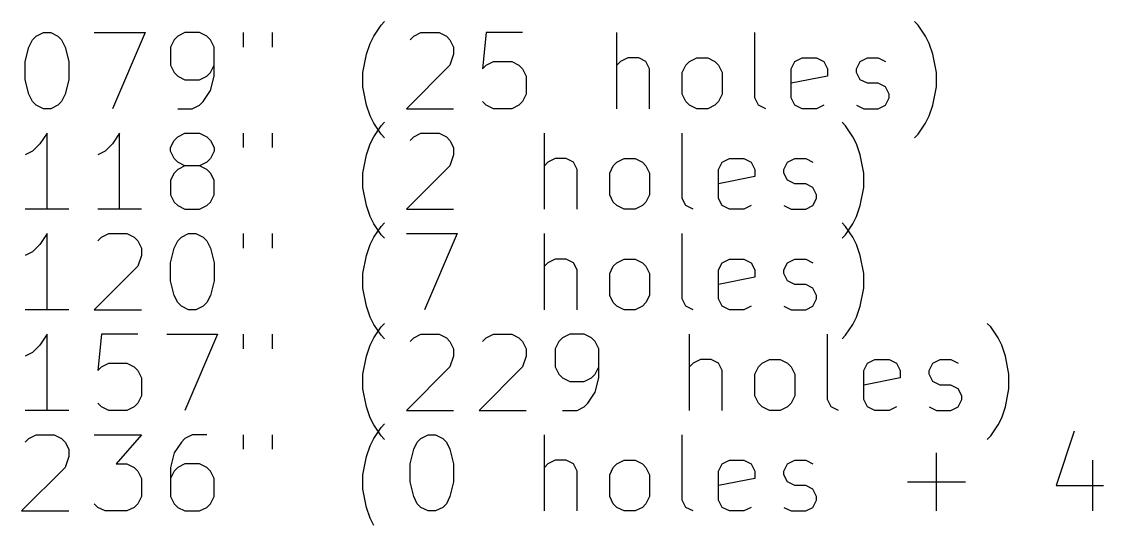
# Model space of a CAD drawing. Extents: x -31 to 357, y -149 to 35.
# Drawn here: x -2.38 to 26, y -128.86 to -115.74 of the extents above; entities that cross this region are included whole.
import ezdxf

# ---------------------------------------------------------------- set-up
doc = ezdxf.new("R2010")
doc.units = 0
doc.layers.add('BLACK', color=7, linetype='CONTINUOUS')

msp = doc.modelspace()

# ---------------------------------------------------------------- linework, layer by layer
at = {"layer": 'BLACK', "linetype": 'CONTINUOUS'}
for p, q in [((7.04881, -115.835), (7.14405, -115.739)), ((21.144, -115.835), (21.0488, -115.739)), ((-1.99881, -116.12), (-1.80833, -116.025)), ((-1.80833, -116.025), (-1.61786, -116.025)), ((-1.61786, -116.025), (-1.42738, -116.12)), ((-0.475, -116.025), (0.85833, -116.025)), ((0.85833, -116.025), (0.00119, -118.025)), ((1.90595, -116.025), (1.71548, -116.12)), ((2.2869, -116.025), (1.90595, -116.025)), ((2.47738, -116.12), (2.2869, -116.025)), ((3.42976, -116.025), (3.42976, -116.406)), ((4.19167, -116.025), (4.19167, -116.406)), ((6.85833, -116.12), (7.04881, -115.835)), ((7.90595, -116.12), (8.09643, -116.025)), ((8.09643, -116.025), (8.57262, -116.025)), ((8.57262, -116.025), (8.76309, -116.12)), ((9.81071, -116.025), (9.71548, -116.977)), ((10.7631, -116.025), (9.81071, -116.025)), ((13.2393, -118.025), (13.2393, -116.025)), ((16.8583, -117.739), (16.8583, -116.025)), ((21.3345, -116.12), (21.144, -115.835)), ((-2.18928, -116.406), (-2.09405, -116.216)), ((-2.09405, -116.216), (-1.99881, -116.12)), ((-1.42738, -116.12), (-1.33214, -116.216)), ((-1.33214, -116.216), (-1.2369, -116.406)), ((1.62024, -116.216), (1.525, -116.406)), ((1.71548, -116.12), (1.62024, -116.216)), ((2.57262, -116.216), (2.47738, -116.12)), ((2.66786, -116.406), (2.57262, -116.216)), ((6.66786, -116.597), (6.76309, -116.311)), ((6.76309, -116.311), (6.85833, -116.12)), ((7.81071, -116.216), (7.90595, -116.12)), ((8.76309, -116.12), (8.85833, -116.216)), ((8.85833, -116.216), (8.95357, -116.406)), ((21.4298, -116.311), (21.3345, -116.12)), ((21.525, -116.597), (21.4298, -116.311)), ((-2.28452, -116.787), (-2.18928, -116.406)), ((-1.2369, -116.406), (-1.14167, -116.787)), ((1.525, -116.406), (1.525, -116.882)), ((2.66786, -117.168), (2.66786, -116.406)), ((6.57262, -117.073), (6.66786, -116.597)), ((8.95357, -116.597), (8.85833, -116.882)), ((8.95357, -116.406), (8.95357, -116.597)), ((21.6202, -117.073), (21.525, -116.597)), ((-2.28452, -117.263), (-2.28452, -116.787)), ((-1.14167, -116.787), (-1.14167, -117.263)), ((1.525, -116.882), (1.62024, -117.073)), ((2.57262, -117.073), (2.66786, -116.882)), ((8.85833, -116.882), (7.71548, -118.025)), ((9.71548, -116.977), (9.81071, -116.882)), ((9.81071, -116.882), (10.0012, -116.787)), ((10.0012, -116.787), (10.4774, -116.787)), ((10.4774, -116.787), (10.6679, -116.882)), ((10.6679, -116.882), (10.7631, -116.977)), ((13.3345, -116.787), (13.2393, -116.882)), ((13.525, -116.692), (13.3345, -116.787)), ((13.8107, -116.692), (13.525, -116.692)), ((14.0012, -116.787), (13.8107, -116.692)), ((14.0964, -116.977), (14.0012, -116.787)), ((14.9536, -117.073), (15.0488, -116.882)), ((15.0488, -116.882), (15.144, -116.787)), ((15.144, -116.787), (15.3345, -116.692)), ((15.3345, -116.692), (15.6202, -116.692)), ((15.6202, -116.692), (15.8107, -116.787)), ((15.8107, -116.787), (15.906, -116.882)), ((15.906, -116.882), (16.0012, -117.073)), ((17.8107, -116.977), (17.906, -116.787)), ((17.906, -116.787), (18.0964, -116.692)), ((18.0964, -116.692), (18.4774, -116.692)), ((18.4774, -116.692), (18.6679, -116.787)), ((18.6679, -116.787), (18.7631, -116.977)), ((19.525, -116.977), (19.6202, -116.787)), ((19.6202, -116.787), (19.8107, -116.692)), ((19.8107, -116.692), (20.0964, -116.692)), ((20.0964, -116.692), (20.2869, -116.787)), ((1.62024, -117.073), (1.71548, -117.168)), ((1.71548, -117.168), (1.90595, -117.263)), ((2.2869, -117.263), (2.47738, -117.168)), ((2.47738, -117.168), (2.57262, -117.073)), ((2.57262, -117.549), (2.66786, -117.168)), ((6.57262, -117.454), (6.57262, -117.073)), ((10.7631, -116.977), (10.8583, -117.168)), ((10.8583, -117.168), (10.8583, -117.644)), ((14.0964, -118.025), (14.0964, -116.977)), ((14.9536, -117.644), (14.9536, -117.073)), ((16.0012, -117.073), (16.0012, -117.644)), ((17.8107, -117.739), (17.8107, -116.977)), ((18.7631, -117.168), (17.8107, -117.358)), ((18.7631, -116.977), (18.7631, -117.168)), ((19.525, -117.073), (19.525, -116.977)), ((19.6202, -117.263), (19.525, -117.073)), ((21.6202, -117.454), (21.6202, -117.073)), ((-2.18928, -117.644), (-2.28452, -117.263)), ((-1.14167, -117.263), (-1.2369, -117.644)), ((1.90595, -117.263), (2.2869, -117.263)), ((6.66786, -117.93), (6.57262, -117.454)), ((19.8107, -117.358), (19.6202, -117.263)), ((20.0964, -117.358), (19.8107, -117.358)), ((20.2869, -117.454), (20.0964, -117.358)), ((20.3821, -117.644), (20.2869, -117.454)), ((21.525, -117.93), (21.6202, -117.454)), ((-2.09405, -117.835), (-2.18928, -117.644)), ((-1.2369, -117.644), (-1.33214, -117.835)), ((2.38214, -117.835), (2.57262, -117.549)), ((10.8583, -117.644), (10.7631, -117.835)), ((15.0488, -117.835), (14.9536, -117.644)), ((16.0012, -117.644), (15.906, -117.835)), ((16.9536, -117.93), (16.8583, -117.739)), ((17.906, -117.93), (17.8107, -117.739)), ((20.2869, -117.93), (20.3821, -117.739)), ((20.3821, -117.739), (20.3821, -117.644)), ((-1.99881, -117.93), (-2.09405, -117.835)), ((-1.80833, -118.025), (-1.99881, -117.93)), ((-1.61786, -118.025), (-1.80833, -118.025)), ((-1.42738, -117.93), (-1.61786, -118.025)), ((-1.33214, -117.835), (-1.42738, -117.93)), ((1.71548, -118.025), (2.09643, -118.025)), ((2.09643, -118.025), (2.2869, -117.93)), ((2.2869, -117.93), (2.38214, -117.835)), ((6.76309, -118.216), (6.66786, -117.93)), ((7.71548, -118.025), (8.95357, -118.025)), ((9.81071, -117.93), (9.71548, -117.835)), ((10.0012, -118.025), (9.81071, -117.93)), ((10.4774, -118.025), (10.0012, -118.025)), ((10.6679, -117.93), (10.4774, -118.025)), ((10.7631, -117.835), (10.6679, -117.93)), ((15.144, -117.93), (15.0488, -117.835)), ((15.3345, -118.025), (15.144, -117.93)), ((15.6202, -118.025), (15.3345, -118.025)), ((15.8107, -117.93), (15.6202, -118.025)), ((15.906, -117.835), (15.8107, -117.93)), ((17.144, -118.025), (16.9536, -117.93)), ((18.0964, -118.025), (17.906, -117.93)), ((18.4774, -118.025), (18.0964, -118.025)), ((18.6679, -117.93), (18.4774, -118.025)), ((19.525, -117.93), (19.7155, -118.025)), ((19.7155, -118.025), (20.0964, -118.025)), ((20.0964, -118.025), (20.2869, -117.93)), ((21.4298, -118.216), (21.525, -117.93)), ((6.85833, -118.406), (6.76309, -118.216)), ((21.3345, -118.406), (21.4298, -118.216)), ((7.04881, -118.692), (6.85833, -118.406)), ((6.85833, -118.76), (7.04881, -118.475)), ((7.04881, -118.475), (7.14405, -118.379)), ((19.2393, -118.475), (19.144, -118.379)), ((19.4298, -118.76), (19.2393, -118.475)), ((21.144, -118.692), (21.3345, -118.406)), ((-1.71309, -118.665), (-1.90357, -118.951)), ((-1.71309, -120.665), (-1.71309, -118.665)), ((0.19167, -118.665), (0.00119, -118.951)), ((0.19167, -120.665), (0.19167, -118.665)), ((1.525, -119.046), (1.62024, -118.856)), ((1.62024, -118.856), (1.71548, -118.76)), ((1.71548, -118.76), (1.90595, -118.665)), ((1.90595, -118.665), (2.2869, -118.665)), ((2.2869, -118.665), (2.47738, -118.76)), ((2.47738, -118.76), (2.57262, -118.856)), ((2.57262, -118.856), (2.66786, -119.046)), ((3.42976, -118.665), (3.42976, -119.046)), ((4.19167, -118.665), (4.19167, -119.046)), ((6.76309, -118.951), (6.85833, -118.76)), ((7.14405, -118.787), (7.04881, -118.692)), ((7.81071, -118.856), (7.90595, -118.76)), ((7.90595, -118.76), (8.09643, -118.665)), ((8.09643, -118.665), (8.57262, -118.665)), ((8.57262, -118.665), (8.76309, -118.76)), ((8.76309, -118.76), (8.85833, -118.856)), ((8.85833, -118.856), (8.95357, -119.046)), ((11.3345, -120.665), (11.3345, -118.665)), ((14.9536, -120.379), (14.9536, -118.665)), ((19.525, -118.951), (19.4298, -118.76)), ((21.0488, -118.787), (21.144, -118.692)), ((-2.09405, -119.141), (-2.28452, -119.237)), ((-1.90357, -118.951), (-2.09405, -119.141)), ((-0.18929, -119.141), (-0.37976, -119.237)), ((0.00119, -118.951), (-0.18929, -119.141)), ((1.525, -119.141), (1.525, -119.046)), ((1.62024, -119.332), (1.525, -119.141)), ((2.66786, -119.141), (2.57262, -119.332)), ((2.66786, -119.046), (2.66786, -119.141)), ((6.66786, -119.237), (6.76309, -118.951)), ((8.95357, -119.046), (8.95357, -119.237)), ((19.6202, -119.237), (19.525, -118.951)), ((1.71548, -119.427), (1.62024, -119.332)), ((1.90595, -119.522), (1.71548, -119.427)), ((2.47738, -119.427), (2.2869, -119.522)), ((2.57262, -119.332), (2.47738, -119.427)), ((6.57262, -119.713), (6.66786, -119.237)), ((8.95357, -119.237), (8.85833, -119.522)), ((11.4298, -119.427), (11.3345, -119.522)), ((11.6202, -119.332), (11.4298, -119.427)), ((11.906, -119.332), (11.6202, -119.332)), ((12.0964, -119.427), (11.906, -119.332)), ((12.1917, -119.617), (12.0964, -119.427)), ((13.144, -119.522), (13.2393, -119.427)), ((13.2393, -119.427), (13.4298, -119.332)), ((13.4298, -119.332), (13.7155, -119.332)), ((13.7155, -119.332), (13.906, -119.427)), ((13.906, -119.427), (14.0012, -119.522)), ((15.906, -119.617), (16.0012, -119.427)), ((16.0012, -119.427), (16.1917, -119.332)), ((16.1917, -119.332), (16.5726, -119.332)), ((16.5726, -119.332), (16.7631, -119.427)), ((16.7631, -119.427), (16.8583, -119.617)), ((17.6202, -119.617), (17.7155, -119.427)), ((17.7155, -119.427), (17.906, -119.332)), ((17.906, -119.332), (18.1917, -119.332)), ((18.1917, -119.332), (18.3821, -119.427)), ((19.7155, -119.713), (19.6202, -119.237)), ((1.62024, -119.713), (1.525, -119.903)), ((1.71548, -119.617), (1.62024, -119.713)), ((1.90595, -119.522), (1.71548, -119.617)), ((2.2869, -119.522), (1.90595, -119.522)), ((2.47738, -119.617), (2.2869, -119.522)), ((2.57262, -119.713), (2.47738, -119.617)), ((2.66786, -119.903), (2.57262, -119.713)), ((6.57262, -120.094), (6.57262, -119.713)), ((8.85833, -119.522), (7.71548, -120.665)), ((12.1917, -120.665), (12.1917, -119.617)), ((13.0488, -119.713), (13.144, -119.522)), ((13.0488, -120.284), (13.0488, -119.713)), ((14.0012, -119.522), (14.0964, -119.713)), ((14.0964, -119.713), (14.0964, -120.284)), ((15.906, -120.379), (15.906, -119.617)), ((16.8583, -119.617), (16.8583, -119.808)), ((17.6202, -119.713), (17.6202, -119.617)), ((17.7155, -119.903), (17.6202, -119.713)), ((19.7155, -120.094), (19.7155, -119.713)), ((1.525, -119.903), (1.525, -120.284)), ((2.66786, -120.284), (2.66786, -119.903)), ((16.8583, -119.808), (15.906, -119.998)), ((17.906, -119.998), (17.7155, -119.903)), ((18.1917, -119.998), (17.906, -119.998)), ((18.3821, -120.094), (18.1917, -119.998)), ((1.525, -120.284), (1.62024, -120.475)), ((2.57262, -120.475), (2.66786, -120.284)), ((6.66786, -120.57), (6.57262, -120.094)), ((13.144, -120.475), (13.0488, -120.284)), ((14.0964, -120.284), (14.0012, -120.475)), ((18.4774, -120.284), (18.3821, -120.094)), ((18.4774, -120.379), (18.4774, -120.284)), ((19.6202, -120.57), (19.7155, -120.094)), ((1.62024, -120.475), (1.71548, -120.57)), ((1.71548, -120.57), (1.90595, -120.665)), ((2.2869, -120.665), (2.47738, -120.57)), ((2.47738, -120.57), (2.57262, -120.475)), ((6.76309, -120.856), (6.66786, -120.57)), ((13.2393, -120.57), (13.144, -120.475)), ((13.4298, -120.665), (13.2393, -120.57)), ((13.906, -120.57), (13.7155, -120.665)), ((14.0012, -120.475), (13.906, -120.57)), ((15.0488, -120.57), (14.9536, -120.379)), ((15.2393, -120.665), (15.0488, -120.57)), ((16.0012, -120.57), (15.906, -120.379)), ((16.1917, -120.665), (16.0012, -120.57)), ((16.7631, -120.57), (16.5726, -120.665)), ((17.6202, -120.57), (17.8107, -120.665)), ((18.1917, -120.665), (18.3821, -120.57)), ((18.3821, -120.57), (18.4774, -120.379)), ((19.525, -120.856), (19.6202, -120.57)), ((-1.14167, -120.665), (-2.28452, -120.665)), ((0.76309, -120.665), (-0.37976, -120.665)), ((1.90595, -120.665), (2.2869, -120.665)), ((6.85833, -121.046), (6.76309, -120.856)), ((7.71548, -120.665), (8.95357, -120.665)), ((13.7155, -120.665), (13.4298, -120.665)), ((16.5726, -120.665), (16.1917, -120.665)), ((17.8107, -120.665), (18.1917, -120.665)), ((19.4298, -121.046), (19.525, -120.856)), ((7.04881, -121.332), (6.85833, -121.046)), ((6.85833, -121.4), (7.04881, -121.115)), ((7.04881, -121.115), (7.14405, -121.019)), ((19.2393, -121.115), (19.144, -121.019)), ((19.2393, -121.332), (19.4298, -121.046)), ((19.4298, -121.4), (19.2393, -121.115)), ((-1.71309, -121.305), (-1.90357, -121.591)), ((-1.71309, -123.305), (-1.71309, -121.305)), ((-0.37976, -121.496), (-0.28452, -121.4)), ((-0.28452, -121.4), (-0.09405, -121.305)), ((-0.09405, -121.305), (0.38214, -121.305)), ((0.38214, -121.305), (0.57262, -121.4)), ((0.57262, -121.4), (0.66786, -121.496)), ((1.71548, -121.496), (1.81071, -121.4)), ((1.81071, -121.4), (2.00119, -121.305)), ((2.00119, -121.305), (2.19167, -121.305)), ((2.19167, -121.305), (2.38214, -121.4)), ((2.38214, -121.4), (2.47738, -121.496)), ((3.42976, -121.305), (3.42976, -121.686)), ((4.19167, -121.305), (4.19167, -121.686)), ((6.76309, -121.591), (6.85833, -121.4)), ((7.14405, -121.427), (7.04881, -121.332)), ((7.71548, -121.305), (9.04881, -121.305)), ((9.04881, -121.305), (8.19167, -123.305)), ((11.3345, -123.305), (11.3345, -121.305)), ((14.9536, -123.019), (14.9536, -121.305)), ((19.144, -121.427), (19.2393, -121.332)), ((19.525, -121.591), (19.4298, -121.4)), ((-1.90357, -121.591), (-2.09405, -121.781)), ((0.66786, -121.496), (0.76309, -121.686)), ((0.76309, -121.686), (0.76309, -121.877)), ((1.525, -122.067), (1.62024, -121.686)), ((1.62024, -121.686), (1.71548, -121.496)), ((2.47738, -121.496), (2.57262, -121.686)), ((2.57262, -121.686), (2.66786, -122.067)), ((6.66786, -121.877), (6.76309, -121.591)), ((19.6202, -121.877), (19.525, -121.591)), ((-2.09405, -121.781), (-2.28452, -121.877)), ((0.76309, -121.877), (0.66786, -122.162)), ((6.57262, -122.353), (6.66786, -121.877)), ((11.6202, -121.972), (11.4298, -122.067)), ((11.906, -121.972), (11.6202, -121.972)), ((12.0964, -122.067), (11.906, -121.972)), ((13.2393, -122.067), (13.4298, -121.972)), ((13.4298, -121.972), (13.7155, -121.972)), ((13.7155, -121.972), (13.906, -122.067)), ((16.0012, -122.067), (16.1917, -121.972)), ((16.1917, -121.972), (16.5726, -121.972)), ((16.5726, -121.972), (16.7631, -122.067)), ((17.7155, -122.067), (17.906, -121.972)), ((17.906, -121.972), (18.1917, -121.972)), ((18.1917, -121.972), (18.3821, -122.067)), ((19.7155, -122.353), (19.6202, -121.877)), ((0.66786, -122.162), (-0.475, -123.305)), ((1.525, -122.543), (1.525, -122.067)), ((2.66786, -122.067), (2.66786, -122.543)), ((11.4298, -122.067), (11.3345, -122.162)), ((12.1917, -122.257), (12.0964, -122.067)), ((12.1917, -123.305), (12.1917, -122.257)), ((13.0488, -122.353), (13.144, -122.162)), ((13.144, -122.162), (13.2393, -122.067)), ((13.906, -122.067), (14.0012, -122.162)), ((14.0012, -122.162), (14.0964, -122.353)), ((15.906, -122.257), (16.0012, -122.067)), ((15.906, -123.019), (15.906, -122.257)), ((16.7631, -122.067), (16.8583, -122.257)), ((16.8583, -122.257), (16.8583, -122.448)), ((17.6202, -122.257), (17.7155, -122.067)), ((17.6202, -122.353), (17.6202, -122.257)), ((1.62024, -122.924), (1.525, -122.543)), ((2.66786, -122.543), (2.57262, -122.924)), ((6.57262, -122.734), (6.57262, -122.353)), ((13.0488, -122.924), (13.0488, -122.353)), ((14.0964, -122.353), (14.0964, -122.924)), ((16.8583, -122.448), (15.906, -122.638)), ((17.7155, -122.543), (17.6202, -122.353)), ((17.906, -122.638), (17.7155, -122.543)), ((19.7155, -122.734), (19.7155, -122.353)), ((6.66786, -123.21), (6.57262, -122.734)), ((18.1917, -122.638), (17.906, -122.638)), ((18.3821, -122.734), (18.1917, -122.638)), ((18.4774, -122.924), (18.3821, -122.734)), ((19.6202, -123.21), (19.7155, -122.734)), ((1.71548, -123.115), (1.62024, -122.924)), ((1.81071, -123.21), (1.71548, -123.115)), ((2.47738, -123.115), (2.38214, -123.21)), ((2.57262, -122.924), (2.47738, -123.115)), ((13.144, -123.115), (13.0488, -122.924)), ((13.2393, -123.21), (13.144, -123.115)), ((14.0012, -123.115), (13.906, -123.21)), ((14.0964, -122.924), (14.0012, -123.115)), ((15.0488, -123.21), (14.9536, -123.019)), ((16.0012, -123.21), (15.906, -123.019)), ((18.3821, -123.21), (18.4774, -123.019)), ((18.4774, -123.019), (18.4774, -122.924)), ((-1.14167, -123.305), (-2.28452, -123.305)), ((-0.475, -123.305), (0.76309, -123.305)), ((2.00119, -123.305), (1.81071, -123.21)), ((2.19167, -123.305), (2.00119, -123.305)), ((2.38214, -123.21), (2.19167, -123.305)), ((6.76309, -123.496), (6.66786, -123.21)), ((13.4298, -123.305), (13.2393, -123.21)), ((13.7155, -123.305), (13.4298, -123.305)), ((13.906, -123.21), (13.7155, -123.305)), ((15.2393, -123.305), (15.0488, -123.21)), ((16.1917, -123.305), (16.0012, -123.21)), ((16.5726, -123.305), (16.1917, -123.305)), ((16.7631, -123.21), (16.5726, -123.305)), ((17.6202, -123.21), (17.8107, -123.305)), ((17.8107, -123.305), (18.1917, -123.305)), ((18.1917, -123.305), (18.3821, -123.21)), ((19.525, -123.496), (19.6202, -123.21)), ((6.85833, -123.686), (6.76309, -123.496)), ((7.04881, -123.972), (6.85833, -123.686)), ((7.04881, -123.755), (7.14405, -123.659)), ((19.2393, -123.972), (19.4298, -123.686)), ((19.4298, -123.686), (19.525, -123.496)), ((23.0488, -123.755), (22.9536, -123.659)), ((-1.71309, -123.945), (-1.90357, -124.231)), ((-1.71309, -125.945), (-1.71309, -123.945)), ((-0.28452, -123.945), (-0.37976, -124.897)), ((0.66786, -123.945), (-0.28452, -123.945)), ((1.42976, -123.945), (2.76309, -123.945)), ((2.76309, -123.945), (1.90595, -125.945)), ((3.42976, -123.945), (3.42976, -124.326)), ((4.19167, -123.945), (4.19167, -124.326)), ((6.85833, -124.04), (7.04881, -123.755)), ((7.14405, -124.067), (7.04881, -123.972)), ((7.90595, -124.04), (8.09643, -123.945)), ((8.09643, -123.945), (8.57262, -123.945)), ((8.57262, -123.945), (8.76309, -124.04)), ((9.81071, -124.04), (10.0012, -123.945)), ((10.0012, -123.945), (10.4774, -123.945)), ((10.4774, -123.945), (10.6679, -124.04)), ((12.0012, -123.945), (11.8107, -124.04)), ((12.3821, -123.945), (12.0012, -123.945)), ((12.5726, -124.04), (12.3821, -123.945)), ((15.144, -125.945), (15.144, -123.945)), ((18.7631, -125.659), (18.7631, -123.945)), ((19.144, -124.067), (19.2393, -123.972)), ((23.2393, -124.04), (23.0488, -123.755)), ((-1.90357, -124.231), (-2.09405, -124.421)), ((6.66786, -124.517), (6.76309, -124.231)), ((6.76309, -124.231), (6.85833, -124.04)), ((7.81071, -124.136), (7.90595, -124.04)), ((8.76309, -124.04), (8.85833, -124.136)), ((8.85833, -124.136), (8.95357, -124.326)), ((9.71548, -124.136), (9.81071, -124.04)), ((10.6679, -124.04), (10.7631, -124.136)), ((10.7631, -124.136), (10.8583, -124.326)), ((11.7155, -124.136), (11.6202, -124.326)), ((11.8107, -124.04), (11.7155, -124.136)), ((12.6679, -124.136), (12.5726, -124.04)), ((12.7631, -124.326), (12.6679, -124.136)), ((23.3345, -124.231), (23.2393, -124.04)), ((23.4298, -124.517), (23.3345, -124.231)), ((-2.09405, -124.421), (-2.28452, -124.517)), ((6.57262, -124.993), (6.66786, -124.517)), ((8.95357, -124.517), (8.85833, -124.802)), ((8.95357, -124.326), (8.95357, -124.517)), ((10.8583, -124.517), (10.7631, -124.802)), ((10.8583, -124.326), (10.8583, -124.517)), ((11.6202, -124.326), (11.6202, -124.802)), ((12.7631, -125.088), (12.7631, -124.326)), ((23.525, -124.993), (23.4298, -124.517)), ((-0.37976, -124.897), (-0.28452, -124.802)), ((-0.28452, -124.802), (-0.09405, -124.707)), ((-0.09405, -124.707), (0.38214, -124.707)), ((0.38214, -124.707), (0.57262, -124.802)), ((0.57262, -124.802), (0.66786, -124.897)), ((8.85833, -124.802), (7.71548, -125.945)), ((10.7631, -124.802), (9.62024, -125.945)), ((11.6202, -124.802), (11.7155, -124.993)), ((12.6679, -124.993), (12.7631, -124.802)), ((15.2393, -124.707), (15.144, -124.802)), ((15.4298, -124.612), (15.2393, -124.707)), ((15.7155, -124.612), (15.4298, -124.612)), ((15.906, -124.707), (15.7155, -124.612)), ((16.0012, -124.897), (15.906, -124.707)), ((16.8583, -124.993), (16.9536, -124.802)), ((16.9536, -124.802), (17.0488, -124.707)), ((17.0488, -124.707), (17.2393, -124.612)), ((17.2393, -124.612), (17.525, -124.612)), ((17.525, -124.612), (17.7155, -124.707)), ((17.7155, -124.707), (17.8107, -124.802)), ((17.8107, -124.802), (17.906, -124.993)), ((19.7155, -124.897), (19.8107, -124.707)), ((19.8107, -124.707), (20.0012, -124.612)), ((20.0012, -124.612), (20.3821, -124.612)), ((20.3821, -124.612), (20.5726, -124.707)), ((20.5726, -124.707), (20.6679, -124.897)), ((21.4298, -124.897), (21.525, -124.707)), ((21.525, -124.707), (21.7155, -124.612)), ((21.7155, -124.612), (22.0012, -124.612)), ((22.0012, -124.612), (22.1917, -124.707)), ((0.66786, -124.897), (0.76309, -125.088)), ((0.76309, -125.088), (0.76309, -125.564)), ((6.57262, -125.374), (6.57262, -124.993)), ((11.7155, -124.993), (11.8107, -125.088)), ((11.8107, -125.088), (12.0012, -125.183)), ((12.3821, -125.183), (12.5726, -125.088)), ((12.5726, -125.088), (12.6679, -124.993)), ((12.6679, -125.469), (12.7631, -125.088)), ((16.0012, -125.945), (16.0012, -124.897)), ((16.8583, -125.564), (16.8583, -124.993)), ((17.906, -124.993), (17.906, -125.564)), ((19.7155, -125.659), (19.7155, -124.897)), ((20.6679, -125.088), (19.7155, -125.278)), ((20.6679, -124.897), (20.6679, -125.088)), ((21.4298, -124.993), (21.4298, -124.897)), ((21.525, -125.183), (21.4298, -124.993)), ((23.525, -125.374), (23.525, -124.993)), ((6.66786, -125.85), (6.57262, -125.374)), ((12.0012, -125.183), (12.3821, -125.183)), ((21.7155, -125.278), (21.525, -125.183)), ((22.0012, -125.278), (21.7155, -125.278)), ((22.1917, -125.374), (22.0012, -125.278)), ((22.2869, -125.564), (22.1917, -125.374)), ((23.4298, -125.85), (23.525, -125.374)), ((0.76309, -125.564), (0.66786, -125.755)), ((12.4774, -125.755), (12.6679, -125.469)), ((16.9536, -125.755), (16.8583, -125.564)), ((17.906, -125.564), (17.8107, -125.755)), ((18.8583, -125.85), (18.7631, -125.659)), ((19.8107, -125.85), (19.7155, -125.659)), ((22.1917, -125.85), (22.2869, -125.659)), ((22.2869, -125.659), (22.2869, -125.564)), ((-1.14167, -125.945), (-2.28452, -125.945)), ((-0.28452, -125.85), (-0.37976, -125.755)), ((-0.09405, -125.945), (-0.28452, -125.85)), ((0.38214, -125.945), (-0.09405, -125.945)), ((0.57262, -125.85), (0.38214, -125.945)), ((0.66786, -125.755), (0.57262, -125.85)), ((6.76309, -126.136), (6.66786, -125.85)), ((7.71548, -125.945), (8.95357, -125.945)), ((9.62024, -125.945), (10.8583, -125.945)), ((11.8107, -125.945), (12.1917, -125.945)), ((12.1917, -125.945), (12.3821, -125.85)), ((12.3821, -125.85), (12.4774, -125.755)), ((17.0488, -125.85), (16.9536, -125.755)), ((17.2393, -125.945), (17.0488, -125.85)), ((17.525, -125.945), (17.2393, -125.945)), ((17.7155, -125.85), (17.525, -125.945)), ((17.8107, -125.755), (17.7155, -125.85)), ((19.0488, -125.945), (18.8583, -125.85)), ((20.0012, -125.945), (19.8107, -125.85)), ((20.3821, -125.945), (20.0012, -125.945)), ((20.5726, -125.85), (20.3821, -125.945)), ((21.4298, -125.85), (21.6202, -125.945)), ((21.6202, -125.945), (22.0012, -125.945)), ((22.0012, -125.945), (22.1917, -125.85)), ((23.3345, -126.136), (23.4298, -125.85)), ((6.85833, -126.326), (6.76309, -126.136)), ((23.2393, -126.326), (23.3345, -126.136)), ((7.04881, -126.612), (6.85833, -126.326)), ((6.85833, -126.68), (7.04881, -126.395)), ((7.04881, -126.395), (7.14405, -126.299)), ((23.0488, -126.612), (23.2393, -126.326)), ((25.2393, -126.49), (24.7631, -127.918)), ((-2.28452, -126.776), (-2.18928, -126.68)), ((-2.18928, -126.68), (-1.99881, -126.585)), ((-1.99881, -126.585), (-1.52262, -126.585)), ((-1.52262, -126.585), (-1.33214, -126.68)), ((-1.33214, -126.68), (-1.2369, -126.776)), ((-1.2369, -126.776), (-1.14167, -126.966)), ((-0.475, -126.585), (0.76309, -126.585)), ((0.76309, -126.585), (0.09643, -127.347)), ((1.81071, -126.776), (1.62024, -127.061)), ((1.90595, -126.68), (1.81071, -126.776)), ((2.09643, -126.585), (1.90595, -126.68)), ((2.47738, -126.585), (2.09643, -126.585)), ((3.42976, -126.585), (3.42976, -126.966)), ((4.19167, -126.585), (4.19167, -126.966)), ((6.76309, -126.871), (6.85833, -126.68)), ((7.14405, -126.707), (7.04881, -126.612)), ((7.90595, -126.966), (8.00119, -126.776)), ((8.00119, -126.776), (8.09643, -126.68)), ((8.09643, -126.68), (8.2869, -126.585)), ((8.2869, -126.585), (8.47738, -126.585)), ((8.47738, -126.585), (8.66786, -126.68)), ((8.66786, -126.68), (8.76309, -126.776)), ((8.76309, -126.776), (8.85833, -126.966)), ((11.3345, -128.585), (11.3345, -126.585)), ((14.9536, -128.299), (14.9536, -126.585)), ((22.9536, -126.707), (23.0488, -126.612)), ((-1.14167, -126.966), (-1.14167, -127.157)), ((1.62024, -127.061), (1.525, -127.442)), ((6.66786, -127.157), (6.76309, -126.871)), ((7.81071, -127.347), (7.90595, -126.966)), ((8.85833, -126.966), (8.95357, -127.347)), ((21.6202, -128.585), (21.6202, -127.061)), ((-1.14167, -127.157), (-1.2369, -127.442)), ((0.09643, -127.347), (0.38214, -127.347)), ((0.38214, -127.347), (0.57262, -127.442)), ((1.90595, -127.347), (1.71548, -127.442)), ((2.2869, -127.347), (1.90595, -127.347)), ((2.47738, -127.442), (2.2869, -127.347)), ((6.57262, -127.633), (6.66786, -127.157)), ((7.81071, -127.823), (7.81071, -127.347)), ((8.95357, -127.347), (8.95357, -127.823)), ((11.4298, -127.347), (11.3345, -127.442)), ((11.6202, -127.252), (11.4298, -127.347)), ((11.906, -127.252), (11.6202, -127.252)), ((12.0964, -127.347), (11.906, -127.252)), ((12.1917, -127.537), (12.0964, -127.347)), ((13.144, -127.442), (13.2393, -127.347)), ((13.2393, -127.347), (13.4298, -127.252)), ((13.4298, -127.252), (13.7155, -127.252)), ((13.7155, -127.252), (13.906, -127.347)), ((13.906, -127.347), (14.0012, -127.442)), ((15.906, -127.537), (16.0012, -127.347)), ((16.0012, -127.347), (16.1917, -127.252)), ((16.1917, -127.252), (16.5726, -127.252)), ((16.5726, -127.252), (16.7631, -127.347)), ((16.7631, -127.347), (16.8583, -127.537)), ((17.6202, -127.537), (17.7155, -127.347)), ((17.7155, -127.347), (17.906, -127.252)), ((17.906, -127.252), (18.1917, -127.252)), ((18.1917, -127.252), (18.3821, -127.347)), ((25.7155, -127.252), (25.7155, -128.585)), ((-1.2369, -127.442), (-2.37976, -128.585)), ((0.57262, -127.442), (0.66786, -127.537)), ((0.66786, -127.537), (0.76309, -127.728)), ((1.525, -127.442), (1.525, -128.204)), ((1.62024, -127.537), (1.525, -127.728)), ((1.71548, -127.442), (1.62024, -127.537)), ((2.57262, -127.537), (2.47738, -127.442)), ((2.66786, -127.728), (2.57262, -127.537)), ((6.57262, -128.014), (6.57262, -127.633)), ((12.1917, -128.585), (12.1917, -127.537)), ((13.0488, -127.633), (13.144, -127.442)), ((13.0488, -128.204), (13.0488, -127.633)), ((14.0012, -127.442), (14.0964, -127.633)), ((14.0964, -127.633), (14.0964, -128.204)), ((15.906, -128.299), (15.906, -127.537)), ((16.8583, -127.537), (16.8583, -127.728)), ((17.6202, -127.633), (17.6202, -127.537)), ((17.7155, -127.823), (17.6202, -127.633)), ((0.76309, -127.728), (0.76309, -128.204)), ((2.66786, -128.204), (2.66786, -127.728)), ((7.90595, -128.204), (7.81071, -127.823)), ((8.95357, -127.823), (8.85833, -128.204)), ((16.8583, -127.728), (15.906, -127.918)), ((17.906, -127.918), (17.7155, -127.823)), ((18.1917, -127.918), (17.906, -127.918)), ((18.3821, -128.014), (18.1917, -127.918)), ((20.8583, -127.823), (22.3821, -127.823)), ((24.7631, -127.918), (26.0012, -127.918)), ((0.76309, -128.204), (0.66786, -128.395)), ((1.525, -128.204), (1.62024, -128.395)), ((2.57262, -128.395), (2.66786, -128.204)), ((6.66786, -128.49), (6.57262, -128.014)), ((8.00119, -128.395), (7.90595, -128.204)), ((8.85833, -128.204), (8.76309, -128.395)), ((13.144, -128.395), (13.0488, -128.204)), ((14.0964, -128.204), (14.0012, -128.395)), ((18.4774, -128.204), (18.3821, -128.014)), ((18.4774, -128.299), (18.4774, -128.204)), ((-0.37976, -128.49), (-0.475, -128.395)), ((-0.18929, -128.585), (-0.37976, -128.49)), ((0.57262, -128.49), (0.38214, -128.585)), ((0.66786, -128.395), (0.57262, -128.49)), ((1.62024, -128.395), (1.71548, -128.49)), ((1.71548, -128.49), (1.90595, -128.585)), ((2.2869, -128.585), (2.47738, -128.49)), ((2.47738, -128.49), (2.57262, -128.395)), ((6.76309, -128.776), (6.66786, -128.49)), ((8.09643, -128.49), (8.00119, -128.395)), ((8.2869, -128.585), (8.09643, -128.49)), ((8.66786, -128.49), (8.47738, -128.585)), ((8.76309, -128.395), (8.66786, -128.49)), ((13.2393, -128.49), (13.144, -128.395)), ((13.4298, -128.585), (13.2393, -128.49)), ((13.906, -128.49), (13.7155, -128.585)), ((14.0012, -128.395), (13.906, -128.49)), ((15.0488, -128.49), (14.9536, -128.299)), ((15.2393, -128.585), (15.0488, -128.49)), ((16.0012, -128.49), (15.906, -128.299)), ((16.1917, -128.585), (16.0012, -128.49)), ((16.7631, -128.49), (16.5726, -128.585)), ((17.6202, -128.49), (17.8107, -128.585)), ((18.1917, -128.585), (18.3821, -128.49)), ((18.3821, -128.49), (18.4774, -128.299)), ((-2.37976, -128.585), (-1.14167, -128.585)), ((0.38214, -128.585), (-0.18929, -128.585)), ((1.90595, -128.585), (2.2869, -128.585)), ((6.85833, -128.966), (6.76309, -128.776)), ((8.47738, -128.585), (8.2869, -128.585)), ((13.7155, -128.585), (13.4298, -128.585)), ((16.5726, -128.585), (16.1917, -128.585)), ((17.8107, -128.585), (18.1917, -128.585))]:
    msp.add_line(p, q, dxfattribs=at)

doc.saveas('drawing.dxf')
